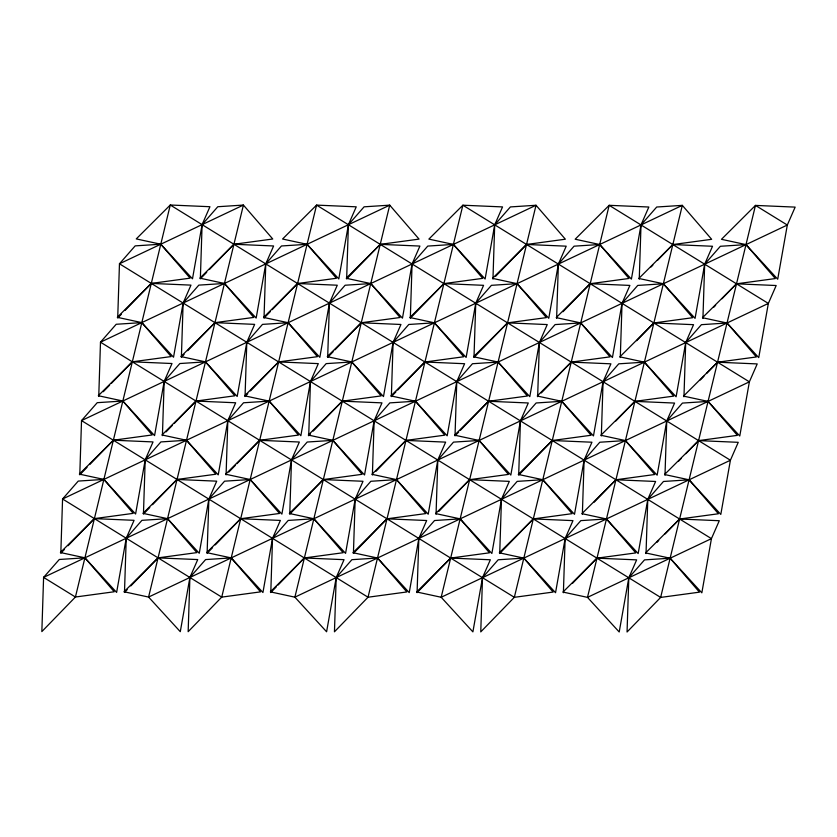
<?xml version="1.0" encoding="UTF-8"?>
<svg xmlns="http://www.w3.org/2000/svg" width="837" height="837" viewBox="0 0 837 837"><rect width="100%" height="100%" fill="white"/><g stroke="black" fill="none" stroke-linecap="round" stroke-linejoin="round"><path stroke-width="1.26" d="M98.756 396.382L100.492 342.187L116.197 324.275L141.809 322.611L173.531 357.232L183.125 303.036L190.972 285.124L151.298 283.408L117.285 317.317L141.809 322.611L171.156 356.562L132.33 361.814L98.316 395.713L122.851 401.017L154.563 435.627L164.167 381.442L172.004 363.52L132.33 361.814L111.457 383.304M162.42 435.638L164.167 381.442L179.861 363.53L205.483 361.866L237.195 396.476L246.8 342.291L254.636 324.369L214.963 322.663L180.959 356.562L205.483 361.866L234.82 395.807L195.994 401.059L161.991 434.968L186.515 440.262L218.227 474.882L227.831 420.687L235.668 402.775L195.994 401.059L174.222 423.491M226.084 474.882L227.831 420.687L243.536 402.775L269.148 401.111L300.86 435.732L310.464 381.536L318.311 363.624L278.627 361.919L244.624 395.817L269.148 401.111L298.485 435.062L259.669 440.314L225.655 474.213L250.179 479.517L281.891 514.127L291.496 459.942L299.343 442.02L259.669 440.314L236.976 463.677M372.392 474.987L374.129 420.791L381.975 402.869L342.302 401.164L308.288 435.062L332.812 440.367L364.534 474.977L374.129 420.791L389.833 402.879L415.455 401.216L447.167 435.826L456.772 381.641L464.608 363.718L424.934 362.013L390.921 395.911L415.455 401.216L444.792 435.156L405.966 440.419L371.963 474.317L396.487 479.611L428.199 514.232L437.803 460.036L445.64 442.124L405.966 440.419L376.022 471.252M436.056 514.232L437.803 460.036L453.508 442.124L479.12 440.461L510.832 475.081L520.436 420.885L528.283 402.974L488.599 401.268L454.596 435.167L479.12 440.461L508.457 474.412L469.63 479.664L435.627 513.562L460.151 518.867L491.863 553.477L501.468 499.291L509.314 481.369L469.63 479.664L438.776 511.438M492.962 279.035L494.698 224.839L502.545 206.917L462.871 205.211L428.858 239.11L453.382 244.414L485.104 279.024L494.698 224.839L510.403 206.927L536.025 205.264L565.362 239.204L526.536 244.467L492.522 278.365L517.057 283.659L548.769 318.28L558.373 264.084L566.21 246.172L526.536 244.467L495.682 276.231M537.657 396.686L539.405 342.49L547.241 324.568L507.567 322.862L473.564 356.761L498.088 362.065L529.8 396.675L539.405 342.49L555.109 324.578L580.721 322.915L612.433 357.525L622.037 303.339L629.884 285.417L590.2 283.712L556.197 317.61L580.721 322.915L610.058 356.855L571.242 362.118L537.228 396.016L561.753 401.31L593.464 435.931L603.069 381.735L610.916 363.823L571.242 362.118L541.288 392.951M556.626 318.28L558.373 264.084L574.067 246.172L599.69 244.509L631.401 279.129L641.006 224.933L648.842 207.021L609.169 205.316L575.165 239.215L599.69 244.509L629.026 278.459L590.2 283.712L562.977 311.741M563.395 592.742L565.132 538.536L572.979 520.624L533.305 518.919L499.291 552.818L523.816 558.112L555.538 592.732L565.132 538.536L580.836 520.624L606.459 518.961L638.171 553.581L647.775 499.386L655.612 481.474L615.938 479.768L581.924 513.667L606.459 518.961L635.796 552.912L596.969 558.164L562.966 592.062L587.49 597.367L619.202 631.987L628.807 577.792L636.643 559.869L596.969 558.164L572.466 583.389M582.364 514.337L584.1 460.141L591.947 442.218L552.274 440.513L518.26 474.412L542.784 479.716L574.496 514.337L584.1 460.141L599.805 442.229L625.417 440.565L657.139 475.186L666.744 420.99L674.58 403.068L634.906 401.362L600.893 435.261L625.417 440.565L654.764 474.506L615.938 479.768L594.155 502.19M601.332 435.941L603.069 381.735L618.773 363.823L644.385 362.159L676.108 396.78L685.702 342.584L693.549 324.672L653.875 322.967L619.861 356.865L644.385 362.159L673.733 396.11L634.906 401.362L615.844 420.99M620.29 357.535L622.037 303.339L637.742 285.427L663.354 283.764L695.066 318.374L704.67 264.189L712.517 246.266L672.843 244.561L638.83 278.459L663.354 283.764L692.701 317.704L653.875 322.967L636.633 340.711M639.259 279.129L641.006 224.933L656.71 207.021L682.322 205.358L711.659 239.309L672.843 244.561L657.411 260.443M646.028 553.592L647.775 499.386L663.469 481.474L689.092 479.81L720.803 514.431L730.408 460.235L738.244 442.323L698.571 440.618L664.568 474.516L689.092 479.81L718.428 513.761L679.602 519.013L645.599 552.912L670.123 558.216L701.835 592.837L711.44 538.641L719.286 520.719L679.602 519.013L665.091 533.964M664.996 475.186L666.744 420.99L682.437 403.078L708.06 401.415L739.772 436.035L749.377 381.839L757.213 363.917L717.539 362.212L683.526 396.11L708.06 401.415L737.397 435.355L698.571 440.618L685.869 453.696M683.965 396.79L685.702 342.584L701.406 324.672L727.029 323.009L758.74 357.629L768.345 303.433L776.181 285.522L736.508 283.816L702.494 317.715L727.029 323.009L756.366 356.96L717.539 362.212L706.648 373.428M702.934 318.384L704.67 264.189L720.375 246.277L745.987 244.613L777.709 279.223L787.314 225.038L795.15 207.116L755.476 205.41L721.463 239.309L745.987 244.613L775.334 278.554L736.508 283.816L721.986 298.767M121.344 314.252L117.714 317.987L119.461 263.791L135.165 245.879L160.777 244.216L192.489 278.826L202.094 224.64L209.941 206.718L170.267 205.013L136.253 238.911L160.777 244.216L190.125 278.156L151.298 283.408L124.975 310.506M206.708 272.297L200.357 278.836L202.094 224.64L217.798 206.729L243.41 205.065L272.757 239.005L233.931 244.258L199.917 278.166L224.452 283.461L256.164 318.081L265.768 263.885L273.605 245.973L233.931 244.258L209.428 269.493M103.286 391.716L109.637 385.177M184.109 354.428L181.388 357.232L183.125 303.036L198.829 285.124L224.452 283.461L253.789 317.411L214.963 322.663L187.739 350.693M87.048 467.308L79.787 474.788L81.524 420.592L97.228 402.681L122.851 401.017L152.188 434.958L113.361 440.21L79.348 474.119L103.882 479.413L135.594 514.033L145.199 459.837L153.035 441.926L113.361 440.21L89.768 464.514M270.372 311.542L264.021 318.081L265.768 263.885L281.462 245.973L307.085 244.31L338.797 278.93L348.401 224.734L356.238 206.823L316.564 205.107L282.561 239.016L307.085 244.31L336.422 278.261L297.595 283.513L263.592 317.411L288.116 322.716L319.828 357.326L329.433 303.14L337.28 285.218L297.595 283.513L272.192 309.68M166.05 431.902L172.401 425.363M64.449 549.449L60.819 553.184L62.566 498.988L78.259 481.076L103.882 479.413L133.219 513.363L94.393 518.616L60.39 552.514L84.914 557.819L116.625 592.429L126.23 538.243L134.066 520.321L94.393 518.616L68.079 545.714M247.773 393.683L245.053 396.487L246.8 342.291L262.504 324.379L288.116 322.716L317.453 356.656L278.627 361.919L250.504 390.879M149.802 507.494L143.451 514.033L145.199 459.837L160.892 441.926L186.515 440.262L215.852 474.213L177.025 479.465L143.022 513.363L167.546 518.668L199.258 553.278L208.863 499.093L216.71 481.17L177.025 479.465L152.522 504.69M333.136 351.728L327.685 357.336L329.433 303.14L345.137 285.229L370.749 283.565L402.461 318.175L412.066 263.99L419.912 246.068L380.239 244.362L346.225 278.261L370.749 283.565L400.096 317.505L361.27 322.768L327.257 356.667L351.781 361.961L383.492 396.581L393.097 342.385L400.944 324.474L361.27 322.768L334.946 349.856M228.804 472.089L235.166 465.539M127.203 589.635L124.483 592.439L126.23 538.243L141.934 520.332L167.546 518.668L196.883 552.608L158.067 557.871L124.054 591.769L148.578 597.063L180.29 631.684L189.894 577.488L197.741 559.576L158.067 557.871L130.834 585.9M310.537 433.869L308.717 435.732L310.464 381.536L326.168 363.624L351.781 361.961L381.128 395.911L342.302 401.164L313.258 431.065M212.567 547.68L207.116 553.288L208.863 499.093L224.567 481.181L250.179 479.517L279.527 513.458L240.7 518.72L206.687 552.619L231.211 557.913L262.933 592.533L272.527 538.337L280.374 520.426L240.7 518.72L215.287 544.877M395.891 391.915L391.36 396.581L393.097 342.385L408.801 324.474L434.413 322.81L466.136 357.43L475.74 303.235L483.577 285.323L443.903 283.617L409.889 317.516L434.413 322.81L463.761 356.761L424.934 362.013L397.711 390.042M276.231 586.936L270.79 592.533L272.527 538.337L288.231 520.426L313.854 518.762L345.566 553.383L355.17 499.187L363.007 481.275L323.333 479.57L289.32 513.468L313.854 518.762L343.191 552.713L304.365 557.965L270.351 591.864L294.886 597.168L326.597 631.778L336.202 577.593L344.038 559.671L304.365 557.965L278.051 585.063M458.655 432.101L455.025 435.836L456.772 381.641L472.466 363.729L498.088 362.065L527.425 396.006L488.599 401.268L460.465 430.228M651.06 266.982L652.87 265.12M713.825 307.169L715.635 305.306M700.297 379.967L703.927 376.231M678.608 461.166L681.328 458.362M656.919 542.376L658.729 540.503M43.597 577.394L41.85 631.59L75.424 597.022L170.267 205.013L711.44 538.641L587.49 597.367L682.322 205.358L62.566 498.988L221.732 597.116L260.558 591.864L231.211 557.913L205.599 559.576L189.894 577.488L188.158 631.684L221.732 597.116L316.564 205.107L730.408 460.235L441.183 597.262L416.659 591.968L450.672 558.07L489.488 552.807L460.151 518.867L434.539 520.53L418.835 538.442L409.23 592.627L377.518 558.017L352.994 552.713L386.997 518.814L425.824 513.562L396.487 479.611L370.864 481.275L355.17 499.187L353.423 553.383L386.997 518.814L426.671 520.52L418.835 538.442L417.088 592.638L450.672 558.07L490.346 559.775L482.499 577.687L472.895 631.883L441.183 597.262L536.025 205.264L81.524 420.592L368.029 597.22L406.855 591.958L377.518 558.017L351.896 559.681L336.202 577.593L334.455 631.789L368.029 597.22L462.871 205.211L749.377 381.839L294.886 597.168L389.718 205.159L364.105 206.823L348.401 224.734L346.654 278.93L380.239 244.362L419.055 239.11L389.718 205.159L100.492 342.187L514.337 597.315L553.163 592.062L523.816 558.112L498.203 559.775L482.499 577.687L480.762 631.893L514.337 597.315L609.169 205.316L768.345 303.433L148.578 597.063L243.41 205.065L119.461 263.791L660.644 597.419L699.46 592.157L670.123 558.216L644.511 559.88L628.807 577.792L627.059 631.987L660.644 597.419L755.476 205.41L787.314 225.038L43.597 577.394L75.424 597.022L114.25 591.759L84.914 557.819L59.291 559.482L43.597 577.394M291.496 459.942L289.759 514.138L323.333 479.57L362.159 474.307L332.812 440.367L307.2 442.03L291.496 459.942M412.066 263.99L410.329 318.186L443.903 283.617L482.729 278.355L453.382 244.414L427.77 246.078L412.066 263.99M475.74 303.235L473.993 357.43L507.567 322.862L546.394 317.61L517.057 283.659L491.434 285.323L475.74 303.235M501.468 499.291L499.72 553.487L533.305 518.919L572.131 513.656L542.784 479.716L517.172 481.38L501.468 499.291M520.436 420.885L518.689 475.081L552.274 440.513L591.1 435.261L561.753 401.31L536.14 402.974L520.436 420.885"/></g></svg>
